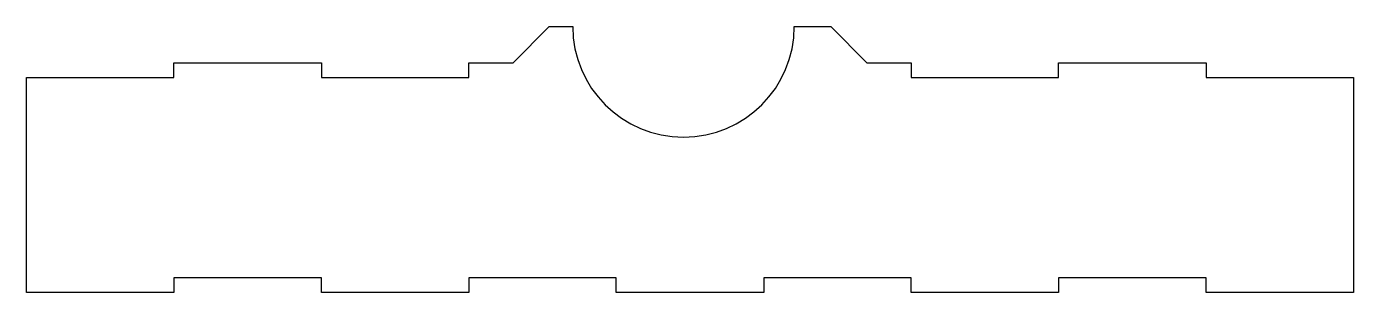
# Model space of a CAD drawing. Header units: millimetres. Extents: x -225 to 225, y -90 to 0.
import ezdxf

# ---------------------------------------------------------------- set-up
doc = ezdxf.new("R2010")
doc.units = ezdxf.units.MM
doc.layers.get('0').update_dxf_attribs({"linetype": 'CONTINUOUS'})

msp = doc.modelspace()

# ---------------------------------------------------------------- linework, layer by layer
msp.add_lwpolyline([(-125, -12.31), (-125, -17.31), (-75, -17.31), (-75, -12.31), (-60, -12.31), (-47.71, -0.02), (-39.77, -0.02, 1), (35.36, -0.02), (47.71, -0.02), (60, -12.31), (75, -12.31), (75, -17.31), (125, -17.31), (125, -12.31), (175, -12.31), (175, -17.31), (225, -17.31), (225, -90.31), (175, -90.31), (175, -85.31), (125, -85.31), (125, -90.31), (75, -90.31), (75, -85.31), (25, -85.31), (25, -90.31), (-25, -90.31), (-25, -85.31), (-75, -85.31), (-75, -90.31), (-125, -90.31), (-125, -85.31), (-175, -85.31), (-175, -90.31), (-225, -90.31), (-225, -17.31), (-175, -17.31), (-175, -12.31)], format="xyb", close=True)

doc.saveas('drawing.dxf')
